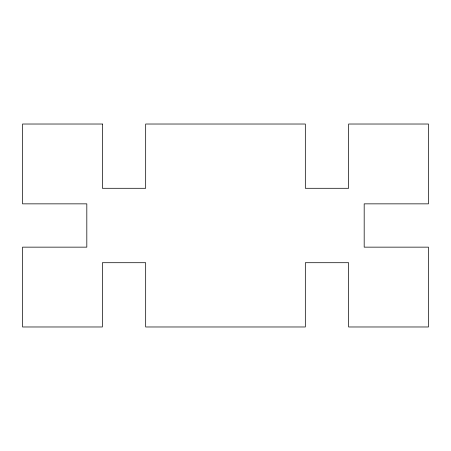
<?xml version="1.0" encoding="UTF-8"?>
<svg xmlns="http://www.w3.org/2000/svg" width="451" height="451" viewBox="0 0 451 451"><rect width="100%" height="100%" fill="white"/><g stroke="black" fill="none" stroke-linecap="round" stroke-linejoin="round"><path stroke-width="0.68" d="M102.377 124.025L22.55 124.025L22.55 203.852L86.817 203.852L86.817 247.148L22.55 247.148L22.55 326.975L102.377 326.975L102.377 262.707L145.673 262.707L145.673 326.975L305.327 326.975L305.327 262.707L348.623 262.707L348.623 326.975L428.45 326.975L428.45 247.148L364.183 247.148L364.183 203.852L428.45 203.852L428.45 124.025L348.623 124.025L348.623 188.292L305.327 188.292L305.327 124.025L145.673 124.025L145.673 188.292L102.377 188.292L102.377 124.025"/></g></svg>
